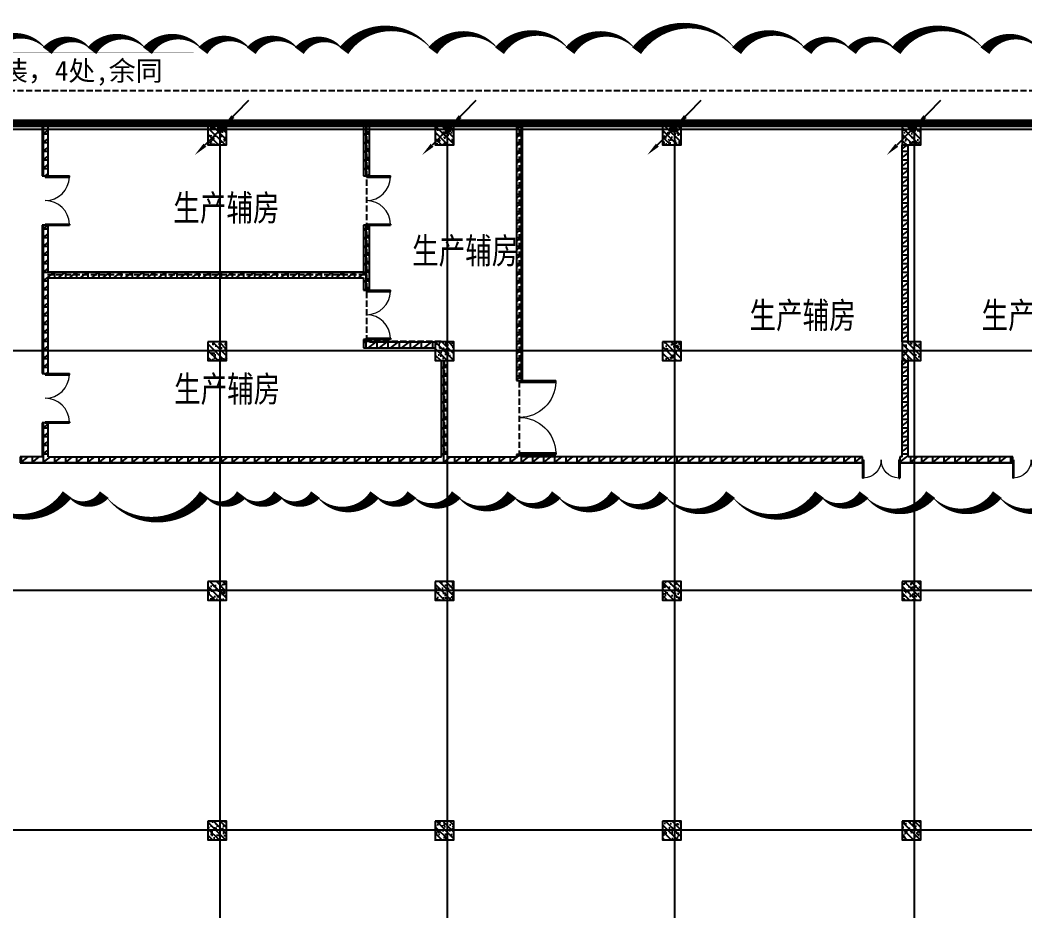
# Model space of a CAD drawing. Header units: millimetres. Extents: x -633009578 to 5705885, y -633235091 to 2571734.
# Drawn here: x 3807640 to 3848314, y 2164084 to 2200137 of the extents above; entities that cross this region are included whole.
import ezdxf

# ---------------------------------------------------------------- set-up
doc = ezdxf.new("R2010")
doc.units = ezdxf.units.MM
doc.header["$LTSCALE"] = 1000
doc.header["$MEASUREMENT"] = 0
doc.linetypes.add('$0$DASH', pattern=[0.35, 0.25, -0.1])
doc.linetypes.add('DASH', pattern=[0.35, 0.25, -0.1])
doc.layers.get('0').update_dxf_attribs({"color": 9})
for name, color, linetype in [('3T_WOOD', 21, 'Continuous'), ('A-COLUM(柱)', 255, 'Continuous'), ('A-DOOR(门）', 4, 'Continuous'), ('A-F-AREA(计算)', 5, 'Continuous'), ('A-HATH(填充)', 8, 'Continuous'), ('A-ST-O(室外)', 54, 'Continuous'), ('A-TEXT(房间)', 243, 'Continuous'), ('A-WALL(墙)', 255, 'Continuous'), ('A-WINDOW（窗）', 4, 'Continuous'), ('DIM_MODI', 6, 'Continuous'), ('电-弱电平面-箭头', 3, 'Continuous'), ('电-强电平面-设备', 4, 'Continuous'), ('电-接地防雷-接地线', 132, 'Continuous')]:
    doc.layers.add(name, color=color, linetype=linetype)
doc.styles.add('_TCH', font='simhei.ttf', dxfattribs={"width": 0.75, "bigfont": 'hztxt.shx'})
doc.styles.add('IDQSTYLE', font='simhei.ttf', dxfattribs={"width": 0.707, "bigfont": 'hztxt.shx'})
doc.styles.get("Standard").update_dxf_attribs({"font": 'simhei.ttf', "bigfont": 'hztxt.shx'})
doc.styles.add('宋', font='simhei.ttf', dxfattribs={"width": 0.8})
doc.linetypes.add('GDLine', pattern='A,1,-3,5.8,["|",Standard,S=4,R=-45,X=-1.407,Y=-0.7],-0.1,["|",Standard,S=4,R=-45,X=-1.407,Y=-0.7],-0.1,["|",Standard,S=4,R=-45,X=-1.407,Y=-0.7],-0.1,["|",Standard,S=4,R=-45,X=-1.407,Y=-0.7],-0.1,5.8,-3,1', length=20)
pattern_1 = [(0, (-1310557.920547368, -13.22285339003429), (0, 350), []), (37.875, (-1310157.920547368, -13.22285339003429), (-169.61527734408, 218.0766567528281), []), (90, (-1310157.920547368, -13.22285339003429), (-450, 2.755455298081545e-14), [])]

# ---------------------------------------------------------------- blocks, each defined once
blk = doc.blocks.new('$DorLib2D$00000002')
for p, q in [((-0.5, -5.684341886080802e-17), (-0.5000000000000007, 0.4875)), ((-0.4750000000000007, 0.4875), (-0.5000000000000007, 0.4875)), ((-0.475, -2.842170943040401e-17), (-0.4750000000000007, 0.4875)), ((0.475, -2.842170943040401e-17), (0.4750000000000007, 0.4875)), ((0.4750000000000007, 0.4875), (0.5000000000000007, 0.4875)), ((0.5, -5.684341886080802e-17), (0.5000000000000007, 0.4875)), ((-0.5, -5.684341886080802e-17), (-0.475, -2.842170943040401e-17)), ((0.5, -5.684341886080802e-17), (0.475, -2.842170943040401e-17))]:
    blk.add_line(p, q)
at = {"lineweight": 13}
for centre, start, end in [((-0.4875, -4.263256414560601e-17), 0, 88.53071641864632), ((0.4875, -4.263256414560601e-17), 91.4692835813537, 180)]:
    blk.add_arc(centre, 0.4875, start, end, dxfattribs=at)
blk = doc.blocks.new('$TCHSYS$WIN2D')
for p, q in [((-0.5, 0.5), (0.5, 0.5)), ((-0.5, 0.5), (-0.4999999999999999, -0.5)), ((0.5, 0.5), (0.4999999999999998, -0.5)), ((0.5, 0.1666666666666666), (-0.5, 0.1666666666666666)), ((0.5, -0.1666666666666667), (-0.5, -0.1666666666666667)), ((-0.4999999999999999, -0.5), (0.5, -0.5))]:
    blk.add_line(p, q)
blk = doc.blocks.new('_FZH')
h = blk.add_hatch()
h.set_pattern_fill('钢筋混凝土', color=256, scale=0.1, style=0)
h.set_pattern_definition([(45, (0, 0), (-0.1767766952966369, 0.1767766952966369), []), (50, (0, 0), (0.7172601826007535, -0.06275213498259512), [0.07500000000000001, -0.8250000000000001]), (355, (0, 0), (-0.138751333613, 0.7521921337000119), [0.06, -0.66]), (100.4514, (0.05977168000000001, -0.00522934), (0.5785093817140216, 0.6894395420609536), [0.06374019, -0.701142112]), (46.1842, (0, 0.2), (1.067241048625645, -0.1655190143290181), [0.1125, -1.2375]), (96.6356, (0.088936745, 0.186206693), (0.9346627055487033, 0.9741178709004418), [0.095610288, -1.051713]), (351.1842, (0, 0.2), (0.9346619451336272, 0.9741186009253247), [0.09000000000000001, -0.9900000000000001]), (21, (0.1, 0.15), (0.5969070521184617, -0.4026188906653388), [0.07500000000000001, -0.8250000000000001]), (326, (0.1, 0.15), (0.2433153319215824, 0.7251500450468529), [0.06, -0.66]), (71.4514, (0.149742233, 0.116448394), (0.84022262858149, 0.3225304967099524), [0.06374019, -0.701142112]), (37.50000000000001, (0, 0), (0.01215985531729062, 0.3328938538313115), [0, -0.652, 0, -0.67, 0, -0.6625000000000001]), (7.499999999999999, (0, 0), (0.2630695374421486, 0.3944117118823603), [0, -0.382, 0, -0.637, 0, -0.2525]), (-32.5, (-0.223, 0), (0.533822436172409, -0.02255487173437976), [0, -0.25, 0, -0.78, 0, -1.035]), (-42.5, (-0.323, 0), (0.5831861693423862, 0.1001049823323177), [0, -0.325, 0, -0.518, 0, -0.735])])
h.paths.add_polyline_path([(-0.5, -0.5), (0.5, -0.5), (0.5, 0.5), (-0.5, 0.5)])
blk.add_lwpolyline([(-0.5, -0.5), (0.5, -0.5), (0.5, 0.5), (-0.5, 0.5)], close=True)
blk = doc.blocks.new('9-29-1')
h = blk.add_hatch()
h.set_pattern_fill('ANSI31', color=256, scale=50)
h.set_pattern_definition([(45, (0, 0), (-56.1266007566822, 56.12660075668221), [])])
h.paths.add_polyline_path([(1152740.587886448, 1518097.113137866), (1153840.587886448, 1518097.113137866), (1153840.587886448, 1517857.113137866), (1152740.587886448, 1517857.113137866)])
at = {"layer": 'A-HATH(填充)'}
h = blk.add_hatch(dxfattribs=at)
h.set_pattern_fill('空心砖', color=256, scale=100, style=0)
h.set_pattern_definition(pattern_1)
h.paths.add_polyline_path([(1143460.598288357, 1517857.113137866), (1143460.598288411, 1515857.113138024), (1143700.598288328, 1515857.113138024), (1143700.598288357, 1517857.113137866)])
h = blk.add_hatch(dxfattribs=at)
h.set_pattern_fill('空心砖', color=256, scale=100, style=0)
h.set_pattern_definition(pattern_1)
h.paths.add_polyline_path([(1156460.598288357, 1517857.113137866), (1156460.59828838, 1515857.113138024), (1156700.598288374, 1515857.113138024), (1156700.598288357, 1517857.113137866)])
h = blk.add_hatch(dxfattribs=at)
h.set_pattern_fill('空心砖', color=256, scale=100, style=0)
h.set_pattern_definition(pattern_1)
h.paths.add_polyline_path([(1162660.598288357, 1517857.113137866), (1162660.598288358, 1507577.113138024), (1162900.598288353, 1507577.113138024), (1162900.598288357, 1517857.113137866)])
h = blk.add_hatch(dxfattribs=at)
h.set_pattern_fill('空心砖', color=256, scale=100, style=0)
h.set_pattern_definition(pattern_1)
h.paths.add_polyline_path([(1178265.598288359, 1509132.113137866), (1178505.598288368, 1509132.113137866), (1178505.598288368, 1517107.113137866), (1178265.598288368, 1517107.113137866)])
h = blk.add_hatch(dxfattribs=at)
h.set_pattern_fill('空心砖', color=256, scale=100, style=0)
h.set_pattern_definition(pattern_1)
h.paths.add_polyline_path([(1143700.598288375, 1511966.910756581), (1143700.598288334, 1513857.113138024), (1143460.598288411, 1513857.113138024), (1143460.598288357, 1511846.910756587), (1143620.598288355, 1511846.910756583)])
h = blk.add_hatch(dxfattribs=at)
h.set_pattern_fill('空心砖', color=256, scale=100, style=0)
h.set_pattern_definition(pattern_1)
h.paths.add_polyline_path([(1156700.598288357, 1511846.910756587), (1156700.598288374, 1513857.113138024), (1156460.598288398, 1513857.113138024), (1156460.598288411, 1511966.910756581), (1156540.598288375, 1511846.910756583)])
h = blk.add_hatch(dxfattribs=at)
h.set_pattern_fill('空心砖', color=256, scale=100, style=0)
h.set_pattern_definition(pattern_1)
h.paths.add_polyline_path([(1143460.598288357, 1511846.910756587), (1143460.598288409, 1507857.113138024), (1143700.5982883, 1507857.113138024), (1143700.598288334, 1511726.910756581), (1143620.598288355, 1511846.910756583)])
h = blk.add_hatch(dxfattribs=at)
h.set_pattern_fill('空心砖', color=256, scale=100, style=0)
h.set_pattern_definition(pattern_1)
h.paths.add_polyline_path([(1143620.598288355, 1511846.910756583), (1143700.598288334, 1511726.910756581), (1156460.598288356, 1511726.910756581), (1156540.598288375, 1511846.910756583), (1156460.598288411, 1511966.910756581), (1143700.598288375, 1511966.910756581)])
h = blk.add_hatch(dxfattribs=at)
h.set_pattern_fill('空心砖', color=256, scale=100, style=0)
h.set_pattern_definition(pattern_1)
h.paths.add_polyline_path([(1156460.598288356, 1511726.910756581), (1156460.598288355, 1511232.113137516), (1156700.598288306, 1511232.113137516), (1156700.598288357, 1511846.910756587), (1156540.598288375, 1511846.910756583)])
h = blk.add_hatch(dxfattribs=at)
h.set_pattern_fill('空心砖', color=256, scale=100, style=0)
h.set_pattern_definition(pattern_1)
h.paths.add_polyline_path([(1156700.598288259, 1509132.113137728), (1156700.598288234, 1509232.113137516), (1156460.598288355, 1509232.113137516), (1156460.598288356, 1508892.113137728)])
h = blk.add_hatch(dxfattribs=at)
h.set_pattern_fill('空心砖', color=256, scale=100, style=0)
h.set_pattern_definition(pattern_1)
h.paths.add_polyline_path([(1159365.598288357, 1508892.113137728), (1159365.598288357, 1509132.113137728), (1156700.598288259, 1509132.113137728), (1156460.598288356, 1508892.113137728)])
h = blk.add_hatch(dxfattribs=at)
h.set_pattern_fill('空心砖', color=256, scale=100, style=0)
h.set_pattern_definition(pattern_1)
h.paths.add_polyline_path([(1159860.598288393, 1508382.113137866), (1159620.598288392, 1508382.113137866), (1159620.598288391, 1504477.113137863), (1159740.59828838, 1504397.113137829), (1159860.598288392, 1504477.113137757)])
h = blk.add_hatch(dxfattribs=at)
h.set_pattern_fill('空心砖', color=256, scale=100, style=0)
h.set_pattern_definition(pattern_1)
h.paths.add_polyline_path([(1178505.598288372, 1508382.113137866), (1178265.598288372, 1508382.113137866), (1178265.598288414, 1504477.11313787), (1178385.598288399, 1504397.11313787), (1178505.598288414, 1504477.113137874)])
h = blk.add_hatch(dxfattribs=at)
h.set_pattern_fill('空心砖', color=256, scale=100, style=0)
h.set_pattern_definition(pattern_1)
h.paths.add_polyline_path([(1143700.598288334, 1504477.113137863), (1143700.5982883, 1505857.113138024), (1143460.598288413, 1505857.113138024), (1143460.59828837, 1504477.113137952), (1143580.598288354, 1504397.113137894)])
h = blk.add_hatch(dxfattribs=at)
h.set_pattern_fill('空心砖', color=256, scale=100, style=0)
h.set_pattern_definition(pattern_1)
h.paths.add_polyline_path([(1162900.598288352, 1504477.113137871), (1162900.598288352, 1504577.113138024), (1162660.598288357, 1504577.113138024), (1162660.598288352, 1504477.113137756), (1162780.598288354, 1504397.113137831)])
h = blk.add_hatch(dxfattribs=at)
h.set_pattern_fill('空心砖', color=256, scale=100, style=0)
h.set_pattern_definition(pattern_1)
h.paths.add_polyline_path([(1143460.59828837, 1504477.113137952), (1142560.598288589, 1504477.113137926), (1142560.598288589, 1504237.113137896), (1143580.598288357, 1504237.113137866), (1143580.598288354, 1504397.113137894)])
h = blk.add_hatch(dxfattribs=at)
h.set_pattern_fill('空心砖', color=256, scale=100, style=0)
h.set_pattern_definition(pattern_1)
h.paths.add_polyline_path([(1143580.598288354, 1504397.113137894), (1143580.598288357, 1504237.113137866), (1159740.598288357, 1504237.113137866), (1159740.59828838, 1504397.113137829), (1159620.598288391, 1504477.113137863), (1143700.598288334, 1504477.113137863)])
h = blk.add_hatch(dxfattribs=at)
h.set_pattern_fill('空心砖', color=256, scale=100, style=0)
h.set_pattern_definition(pattern_1)
h.paths.add_polyline_path([(1159740.59828838, 1504397.113137829), (1159740.598288357, 1504237.113137866), (1162780.598288357, 1504237.113137866), (1162780.598288354, 1504397.113137831), (1162660.598288352, 1504477.113137756), (1159860.598288392, 1504477.113137757)])
h = blk.add_hatch(dxfattribs=at)
h.set_pattern_fill('空心砖', color=256, scale=100, style=0)
h.set_pattern_definition(pattern_1)
h.paths.add_polyline_path([(1162780.598288357, 1504237.113137866), (1176665.598289098, 1504237.113137871), (1176665.598289098, 1504477.113137855), (1162900.598288352, 1504477.113137871), (1162780.598288354, 1504397.113137831)])
h = blk.add_hatch(dxfattribs=at)
h.set_pattern_fill('空心砖', color=256, scale=100, style=0)
h.set_pattern_definition(pattern_1)
h.paths.add_polyline_path([(1178265.598288414, 1504477.11313787), (1178165.598289098, 1504477.113137855), (1178165.598289098, 1504237.113137871), (1178385.598288368, 1504237.113137866), (1178385.598288399, 1504397.11313787)])
h = blk.add_hatch(dxfattribs=at)
h.set_pattern_fill('空心砖', color=256, scale=100, style=0)
h.set_pattern_definition(pattern_1)
h.paths.add_polyline_path([(1178385.598288368, 1504237.113137866), (1182740.598288589, 1504237.113137874), (1182740.598288589, 1504477.113137872), (1178505.598288414, 1504477.113137874), (1178385.598288398, 1504397.11313787)])
at = {"color": 2, "linetype": 'DASH'}
for p, q in [((1156599.245693343, 1509157.474754736), (1156599.245693343, 1517807.302507513)), ((1159599.245693343, 1509157.474754736), (1156599.245693343, 1509157.474754736))]:
    blk.add_line(p, q, dxfattribs=at)
at = {"color": 2, "linetype": '$0$DASH'}
for p, q in [((1162769.525918153, 1504495.005324724), (1162769.525918153, 1517850.825855023)), ((1159732.059714754, 1508341.439468757), (1159732.059714754, 1504519.325102983))]:
    blk.add_line(p, q, dxfattribs=at)
blk.add_lwpolyline([(1152740.587886448, 1518097.113137866), (1153840.587886448, 1518097.113137866), (1153840.587886448, 1517857.113137866), (1152740.587886448, 1517857.113137866)], close=True)
at = {"layer": 'A-F-AREA(计算)'}
blk.add_lwpolyline([(1121700.598288358, 1518097.113137865), (1255980.598288358, 1518097.113137865), (1255980.598288358, 1382017.113137865), (1121700.598288358, 1382017.113137865)], close=True, dxfattribs=at)
at = {"layer": 'A-ST-O(室外)', "linetype": 'DASH'}
blk.add_lwpolyline([(1195550.59805314, 1519297.113111295), (1121940.598288341, 1519297.113137868)], dxfattribs=at)
at = {"layer": 'A-WALL(墙)'}
for p, q in [((1143460.598288357, 1517857.113137866), (1143460.598288411, 1515857.113138024)), ((1143700.598288357, 1517857.113137866), (1143460.598288357, 1517857.113137866)), ((1143700.598288328, 1515857.113138024), (1143700.598288357, 1517857.113137866)), ((1156460.598288357, 1517857.113137866), (1156460.59828838, 1515857.113138024)), ((1156700.598288357, 1517857.113137866), (1156460.598288357, 1517857.113137866)), ((1156700.598288374, 1515857.113138024), (1156700.598288357, 1517857.113137866)), ((1162660.598288357, 1517857.113137866), (1162660.598288358, 1507577.113138024)), ((1162900.598288357, 1517857.113137866), (1162660.598288357, 1517857.113137866)), ((1162900.598288353, 1507577.113138024), (1162900.598288357, 1517857.113137866)), ((1178265.598288347, 1509132.113138146), (1178265.598288368, 1517107.113137866)), ((1178505.598288347, 1509132.113138146), (1178505.598288368, 1517107.113137866)), ((1143460.598288411, 1515857.113138024), (1143700.598288328, 1515857.113138024)), ((1156460.59828838, 1515857.113138024), (1156700.598288374, 1515857.113138024)), ((1143700.598288334, 1513857.113138024), (1143460.598288411, 1513857.113138024)), ((1143460.598288411, 1513857.113138024), (1143460.598288357, 1511846.910756587)), ((1143700.598288375, 1511966.910756581), (1143700.598288334, 1513857.113138024)), ((1156700.598288374, 1513857.113138024), (1156460.598288398, 1513857.113138024)), ((1156460.598288398, 1513857.113138024), (1156460.598288411, 1511966.910756581)), ((1156700.598288357, 1511846.910756587), (1156700.598288374, 1513857.113138024)), ((1143460.598288357, 1511846.910756587), (1143460.598288409, 1507857.113138024)), ((1143700.598288375, 1511966.910756581), (1156460.598288411, 1511966.910756581)), ((1156700.598288306, 1511232.113137516), (1156700.598288357, 1511846.910756587)), ((1143700.598288334, 1511726.910756581), (1156460.598288356, 1511726.910756581)), ((1143700.5982883, 1507857.113138024), (1143700.598288334, 1511726.910756581)), ((1156460.598288356, 1511726.910756581), (1156460.598288355, 1511232.113137516)), ((1156460.598288355, 1511232.113137516), (1156700.598288306, 1511232.113137516)), ((1156700.598288234, 1509232.113137516), (1156460.598288355, 1509232.113137516)), ((1156460.598288355, 1509232.113137516), (1156460.598288356, 1508892.113137728)), ((1156700.598288259, 1509132.113137728), (1156700.598288234, 1509232.113137516)), ((1156700.598288259, 1509132.113137728), (1159365.598288569, 1509132.113137787)), ((1156460.598288356, 1508892.113137728), (1159365.598288569, 1508892.113137672)), ((1159620.598288391, 1504477.113137863), (1159620.59828841, 1508382.113138146)), ((1159860.598288392, 1504477.113137757), (1159860.598288364, 1508382.113138146)), ((1178265.598288414, 1504477.11313787), (1178265.598288403, 1508382.113137495)), ((1178505.598288414, 1504477.113137874), (1178505.598288402, 1508382.113137495)), ((1143460.598288409, 1507857.113138024), (1143700.5982883, 1507857.113138024)), ((1162660.598288358, 1507577.113138024), (1162900.598288353, 1507577.113138024)), ((1143700.5982883, 1505857.113138024), (1143460.598288413, 1505857.113138024)), ((1143460.598288413, 1505857.113138024), (1143460.59828837, 1504477.113137952)), ((1143700.598288334, 1504477.113137863), (1143700.5982883, 1505857.113138024)), ((1162900.598288352, 1504577.113138024), (1162660.598288357, 1504577.113138024)), ((1162660.598288357, 1504577.113138024), (1162660.598288352, 1504477.113137756)), ((1162900.598288352, 1504477.113137871), (1162900.598288352, 1504577.113138024)), ((1143460.59828837, 1504477.113137952), (1142560.598288589, 1504477.113137926)), ((1142560.598288589, 1504477.113137926), (1142560.598288589, 1504237.113137896)), ((1142560.598288589, 1504237.113137896), (1143580.598288357, 1504237.113137866)), ((1143580.598288357, 1504237.113137866), (1159740.598288357, 1504237.113137866)), ((1143700.598288334, 1504477.113137863), (1159620.598288391, 1504477.113137863)), ((1159740.598288357, 1504237.113137866), (1162780.598288357, 1504237.113137866)), ((1159860.598288392, 1504477.113137757), (1162660.598288352, 1504477.113137756)), ((1162780.598288357, 1504237.113137866), (1176665.598289098, 1504237.113137871)), ((1176665.598289098, 1504477.113137855), (1162900.598288352, 1504477.113137871)), ((1176665.598289098, 1504237.113137871), (1176665.598289098, 1504477.113137855)), ((1178265.598288414, 1504477.11313787), (1178165.598289098, 1504477.113137855)), ((1178165.598289098, 1504477.113137855), (1178165.598289098, 1504237.113137871)), ((1178165.598289098, 1504237.113137871), (1178385.598288368, 1504237.113137866)), ((1178385.598288368, 1504237.113137866), (1182740.598288589, 1504237.113137874)), ((1182740.598288589, 1504477.113137872), (1178505.598288414, 1504477.113137874)), ((1182740.598288589, 1504237.113137874), (1182740.598288589, 1504477.113137872))]:
    blk.add_line(p, q, dxfattribs=at)
at = {"layer": 'A-WALL(墙)', "color": 2, "linetype": 'DASH'}
blk.add_line((1156524.176266177, 1511846.910756599), (1143619.176266196, 1511846.910756608), dxfattribs=at)
at = {"layer": 'DIM_MODI'}
for points in [[(1140869.169688425, 1502955.070589236, 0, 450, 0.5), (1144469.169688425, 1502955.070589236, 0, 450, 0.5), (1145969.169688425, 1502955.070589236, 0, 450, 0.5), (1150019.169688425, 1502955.070589236, 0, 450, 0.5), (1151519.169688425, 1502955.070589236, 0, 450, 0.5), (1153019.169688425, 1502955.070589236, 0, 450, 0.5), (1154519.169688425, 1502955.070589236, 0, 450, 0.5), (1156919.169688425, 1502955.070589236, 0, 450, 0.5), (1158419.169688425, 1502955.070589236, 0, 450, 0.5), (1160219.169688425, 1502955.070589236, 0, 450, 0.5), (1162469.169688425, 1502955.070589236, 0, 450, 0.5), (1164269.169688425, 1502955.070589236, 0, 450, 0.5), (1166669.169688425, 1502955.070589236, 0, 450, 0.5), (1168619.169688425, 1502955.070589236, 0, 450, 0.5), (1171319.169688425, 1502955.070589236, 0, 450, 0.5), (1174919.169688425, 1502955.070589236, 0, 450, 0.5), (1176719.169688425, 1502955.070589236, 0, 450, 0.5), (1179419.169688425, 1502955.070589236, 0, 450, 0.5), (1182119.169688425, 1502955.070589236, 0, 450, 0.5), (1184819.169688425, 1502955.070589236, 0, 450, 0.5)], [(1183865.156910568, 1520921.590503409, 0, 450, 0.5), (1181615.156910568, 1520921.590503409, 0, 450, 0.5), (1178015.156910568, 1520921.590503409, 0, 450, 0.5), (1176215.156910568, 1520921.590503409, 0, 450, 0.5), (1174415.156910568, 1520921.590503409, 0, 450, 0.5), (1171565.156910568, 1520921.590503409, 0, 450, 0.5), (1167515.156910568, 1520921.590503409, 0, 450, 0.5), (1164815.156910568, 1520921.590503409, 0, 450, 0.5), (1161965.156910568, 1520921.590503409, 0, 450, 0.5), (1159265.156910568, 1520921.590503409, 0, 450, 0.5), (1155665.156910568, 1520921.590503409, 0, 450, 0.5), (1153865.156910568, 1520921.590503409, 0, 450, 0.5), (1151915.156910568, 1520921.590503409, 0, 450, 0.5), (1149965.156910568, 1520921.590503409, 0, 450, 0.5), (1147715.156910568, 1520921.590503409, 0, 450, 0.5), (1145465.156910568, 1520921.590503409, 0, 450, 0.5), (1143665.156910568, 1520921.590503409, 0, 450, 0.5), (1141265.156910568, 1520921.590503409, 0, 450, 0.5)]]:
    blk.add_lwpolyline(points, format="xyseb", dxfattribs=at)
at = {"layer": 'A-COLUM(柱)', "xscale": 750, "yscale": 750, "zscale": 750, "rotation": 270}
for p in [(1150540.598288357, 1517482.113137866), (1159740.598288357, 1517482.113137866), (1168940.598288357, 1517482.113137866), (1178640.598288359, 1517482.113137866), (1150540.598288357, 1508757.113137866), (1159740.598288357, 1508757.113137866), (1168940.598288357, 1508757.113137866), (1178640.598288359, 1508757.113137866), (1150540.598288357, 1499057.113137866), (1159740.598288357, 1499057.113137866), (1168940.598288357, 1499057.113137866), (1178640.598288357, 1499057.113137866), (1150540.598288357, 1489357.113137866), (1159740.598288357, 1489357.113137866), (1168940.598288357, 1489357.113137866), (1178640.598288357, 1489357.113137866)]:
    blk.add_blockref('_FZH', p, dxfattribs=at)
at = {"layer": 'A-DOOR(门）'}
for p, xscale, yscale, zscale, rotation in [((1143580.598288357, 1514857.113137812), 2000, 2000, 2000, 270), ((1156580.598288357, 1514857.113137812), 2000, 2000, 2000, 270), ((1156580.598288357, 1510232.11313746), 2000, 2000, 2000, 270), ((1143580.598288357, 1506857.113137811), 2000, 2000, 2000, 270), ((1162780.598288357, 1506077.113137878), -3000, 3000, 3000, 270), ((1177415.598288689, 1504357.113137866), -1500, 1500, 1500, 180), ((1183490.598288357, 1504357.113137866), -1500, 1500, 1500, 180)]:
    blk.add_blockref('$DorLib2D$00000002', p, dxfattribs=dict(at, xscale=xscale, yscale=yscale, zscale=zscale, rotation=rotation))
at = {"layer": 'A-WINDOW（窗）', "extrusion": (0, 0, -1), "xscale": -50000.04198255204, "yscale": 240, "zscale": 50000.04198255204, "rotation": 180}
blk.add_blockref('$TCHSYS$WIN2D', (-1162840.577297822, 1517977.113137866), dxfattribs=at)
at = {"layer": 'A-TEXT(房间)', "style": '_TCH', "width": 0.75}
for p in [(1148762.689806466, 1514034.584898749), (1158428.374542537, 1512297.698147191), (1172087.061005451, 1509686.731963182), (1181481.611731081, 1509686.731963182), (1148792.590326304, 1506704.127359476)]:
    blk.add_text('生产辅房', height=1050, dxfattribs=at).set_placement(p)
blk = doc.blocks.new('*X25')
at = {"color": 0, "linetype": 'Continuous'}
for p, q in [((192.590110055903, 446.7242872143482), (193.9264208598343, 448.0605980182795)), ((192.6512440212146, 447.2096852483717), (193.4410228258108, 447.9994640529679)), ((192.666080612941, 446.3759937026742), (194.2747143715083, 447.9846274612416)), ((192.8122309321682, 446.0978799531896), (194.552828120993, 447.8384771420143)), ((193.0126674313866, 445.874052383696), (194.7766556904866, 447.6380406427959)), ((193.2651240367983, 445.7022449203958), (194.9484631537868, 447.3855840373842)), ((193.5780466605768, 445.5909034754624), (195.0598045987202, 447.0726614136058)), ((193.9838870800477, 445.5724798262212), (195.0782282479613, 446.6668209941349))]:
    blk.add_line(p, q, dxfattribs=at)
blk = doc.blocks.new('HC001444')
at = {"color": 0, "linetype": 'Continuous'}
for p, q in [((5.312014027897709, 5.362594416008807), (0.4698776614111466, 0.4121164681388052)), ((1.307398633798584e-12, -0.05776119327106244), (-3.105492900473507, -3.232738715067399))]:
    blk.add_line(p, q, dxfattribs=at)
for points in [[(2.301209466909763, 2.284423861441751, 0.8, 0, 0), (0.4698776614111466, 0.4121164681388052, 0, 0, 0)], [(-3.105492900473507, -3.232738715067399, 0.8, 0, 0), (-5.057392361377197, -5.119309791711203, 0, 0, 0)]]:
    blk.add_lwpolyline(points, format="xyseb", dxfattribs=at)
blk.add_circle((0, 0), 0.625, dxfattribs=at)
at = {"color": 0, "linetype": 'Continuous', "xscale": 0.5, "yscale": 0.5, "zscale": 0.5}
blk.add_blockref('*X25', (-96.91845018383214, -223.4069038532592), dxfattribs=at)
at = {"color": 0, "style": 'IDQSTYLE', "width": 0.7}
blk.add_attdef('PSFHATT', (7.312014027897709, -5.119309791711203), '', height=2.5, dxfattribs=at)

msp = doc.modelspace()

# ---------------------------------------------------------------- linework, layer by layer
at = {"layer": '电-强电平面-设备', "color": 3, "const_width": 10}
msp.add_lwpolyline([(3787525.908622436, 2196726.305618426), (3788847.872222486, 2198811.493925203), (3814665.107811046, 2198811.493925203)], dxfattribs=at)
at = {"layer": '电-接地防雷-接地线', "linetype": 'GDLine', "ltscale": 0.1, "const_width": 75}
for points in [[(3787428.408622436, 2195718.503641091), (3920543.042044923, 2195718.503641091)], [(3815734.564223578, 2060295.30670059), (3815734.564223578, 2195718.503641091)], [(3824934.564223578, 2060295.30670059), (3824934.564223578, 2195718.503641091)], [(3834134.564223578, 2060295.30670059), (3834134.564223578, 2195718.503641091)], [(3843834.564223578, 2060295.30670059), (3843834.564223578, 2195718.503641091)], [(3787428.408622436, 2186754.587583669), (3920543.042044923, 2186754.587583669)], [(3787428.408622436, 2177055.461092881), (3920543.042044923, 2177055.461092881)], [(3787428.408622436, 2167354.587583669), (3920543.042044923, 2167354.587583669)]]:
    msp.add_lwpolyline(points, dxfattribs=at)

# ---------------------------------------------------------------- block references
at = {"layer": '3T_WOOD'}
msp.add_blockref('9-29-1', (2665079.395743424, 677977.51603476), dxfattribs=at)
at = {"layer": '电-弱电平面-箭头', "color": 4, "xscale": 210, "yscale": 210, "zscale": 210}
for p in [(3815772.473502346, 2195751.993496894), (3824972.857754309, 2195751.993496894), (3834085.896586158, 2195751.993496894), (3843781.238218764, 2195751.993496894)]:
    msp.add_blockref('HC001444', p, dxfattribs=at)

# ---------------------------------------------------------------- texts
at = {"layer": '电-强电平面-设备', "color": 3, "style": '宋'}
msp.add_text('接地电阻测试箱,柱壁墙上距地0.5m安装，4处,余同', height=800, dxfattribs=at).set_placement((3788869.124527977, 2197686.763228687))

doc.saveas('drawing.dxf')
